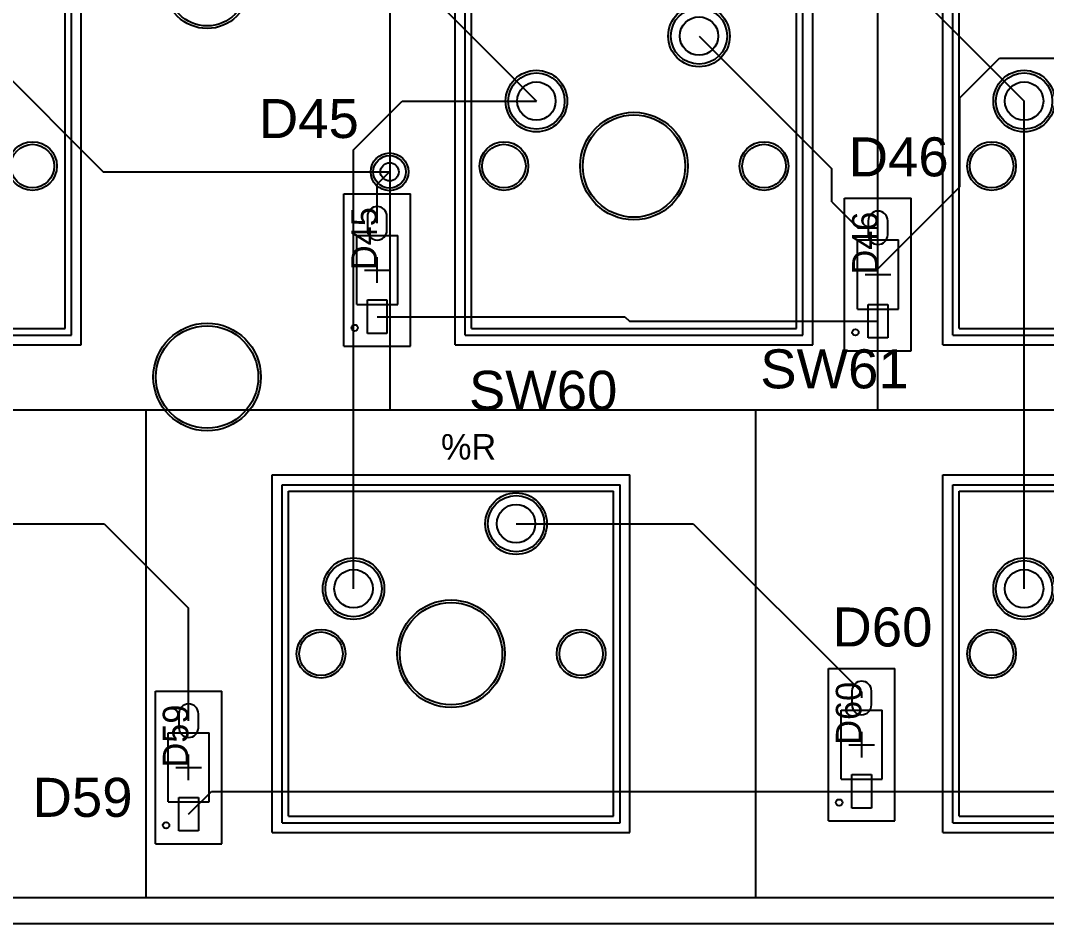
# Model space of a CAD drawing. Header units: millimetres. Extents: x 0 to 306, y 0 to 140.
# Drawn here: x 24.46 to 64.53, y 0 to 35.27 of the extents above; entities that cross this region are included whole.
import ezdxf

# ---------------------------------------------------------------- set-up
doc = ezdxf.new("R2010")
doc.units = ezdxf.units.MM
for name, color, linetype in [('BottomLayer', 5, 'Continuous'), ('BottomSolder', 6, 'Continuous'), ('Mechanical1', 6, 'Continuous'), ('Mechanical16', 56, 'Continuous'), ('Mechanical2', 216, 'Continuous'), ('Mechanical3', 76, 'Continuous'), ('Mechanical4', 56, 'Continuous'), ('Mechanical5', 56, 'Continuous'), ('Mechanical6', 56, 'Continuous'), ('MultiLayer', 9, 'Continuous'), ('PadHoleLayer', 156, 'Continuous'), ('TopLayer', 1, 'Continuous'), ('TopOverlay', 2, 'Continuous'), ('TopPaste', 8, 'Continuous'), ('TopSolder', 216, 'Continuous'), ('ViaHoleLayer', 16, 'Continuous')]:
    doc.layers.add(name, color=color, linetype=linetype)
doc.styles.add('Arial', font='arial.ttf', dxfattribs={"height": 0.2})

# ---------------------------------------------------------------- blocks, each defined once
blk = doc.blocks.new('SW_C______MX_1_50__PCB_10')
at = {"layer": 'BottomLayer'}
for centre, radius in [((0, 0), 1.1), ((-6.35, -2.54), 1.1), ((-2.54, -5.08), 2), ((-7.62, -5.08), 0.85), ((2.54, -5.08), 0.85)]:
    blk.add_circle(centre, radius, dxfattribs=at)
at = {"layer": 'BottomSolder'}
for centre, radius in [((0, 0), 1.202), ((-6.35, -2.54), 1.202), ((-2.54, -5.08), 2.102), ((-7.62, -5.08), 0.952), ((2.54, -5.08), 0.952)]:
    blk.add_circle(centre, radius, dxfattribs=at)
at = {"layer": 'Mechanical2'}
for p, q in [((-16.827, 4.445), (11.748, 4.445)), ((-16.827, -14.605), (-16.827, 4.445)), ((11.748, -14.605), (11.748, 4.445)), ((-16.827, -14.605), (11.748, -14.605))]:
    blk.add_line(p, q, dxfattribs=at)
at = {"layer": 'Mechanical4'}
for p, q in [((-9.14, -11.68), (-9.14, 1.52)), ((-9.14, 1.52), (4.06, 1.52)), ((4.06, -11.68), (4.06, 1.52)), ((-9.14, -11.68), (4.06, -11.68))]:
    blk.add_line(p, q, dxfattribs=at)
at = {"layer": 'Mechanical6'}
for p, q in [((-8.89, 1.27), (3.81, 1.27)), ((-8.89, -11.43), (-8.89, 1.27)), ((3.81, -11.43), (3.81, 1.27)), ((-8.89, -11.43), (3.81, -11.43))]:
    blk.add_line(p, q, dxfattribs=at)
at = {"layer": 'MultiLayer'}
for centre, radius in [((0, 0), 1.1), ((-6.35, -2.54), 1.1), ((-2.54, -5.08), 2), ((-7.62, -5.08), 0.85), ((2.54, -5.08), 0.85)]:
    blk.add_circle(centre, radius, dxfattribs=at)
at = {"layer": 'PadHoleLayer'}
for centre, radius in [((0, 0), 0.75), ((-6.35, -2.54), 0.75), ((-2.54, -5.08), 2), ((-7.62, -5.08), 0.85), ((2.54, -5.08), 0.85)]:
    blk.add_circle(centre, radius, dxfattribs=at)
at = {"layer": 'TopLayer'}
for centre, radius in [((0, 0), 1.1), ((-6.35, -2.54), 1.1), ((-2.54, -5.08), 2), ((-7.62, -5.08), 0.85), ((2.54, -5.08), 0.85)]:
    blk.add_circle(centre, radius, dxfattribs=at)
at = {"layer": 'TopOverlay'}
for p, q in [((-9.525, 1.905), (4.445, 1.905)), ((-9.525, -12.065), (-9.525, 1.905)), ((4.445, -12.065), (4.445, 1.905)), ((-9.525, -12.065), (4.445, -12.065))]:
    blk.add_line(p, q, dxfattribs=at)
at = {"layer": 'TopSolder'}
for centre, radius in [((0, 0), 1.202), ((-6.35, -2.54), 1.202), ((-2.54, -5.08), 2.102), ((-7.62, -5.08), 0.952), ((2.54, -5.08), 0.952)]:
    blk.add_circle(centre, radius, dxfattribs=at)
at = {"layer": 'Mechanical6'}
blk.add_text('%R', height=1, dxfattribs=at).set_placement((-2.933, 2.501))
blk = doc.blocks.new('SW_C______MX_1_25__PCB_11')
at = {"layer": 'BottomLayer'}
for centre, radius in [((0, 0), 1.1), ((-6.35, -2.54), 1.1), ((-2.54, -5.08), 2), ((-7.62, -5.08), 0.85), ((2.54, -5.08), 0.85)]:
    blk.add_circle(centre, radius, dxfattribs=at)
at = {"layer": 'BottomSolder'}
for centre, radius in [((0, 0), 1.202), ((-6.35, -2.54), 1.202), ((-2.54, -5.08), 2.102), ((-7.62, -5.08), 0.952), ((2.54, -5.08), 0.952)]:
    blk.add_circle(centre, radius, dxfattribs=at)
at = {"layer": 'Mechanical2'}
for p, q in [((-14.446, -14.605), (-14.446, 4.445)), ((-14.446, 4.445), (9.366, 4.445)), ((9.366, -14.605), (9.366, 4.445)), ((-14.446, -14.605), (9.366, -14.605))]:
    blk.add_line(p, q, dxfattribs=at)
at = {"layer": 'Mechanical4'}
for p, q in [((-9.14, 1.52), (4.06, 1.52)), ((-9.14, -11.68), (-9.14, 1.52)), ((4.06, -11.68), (4.06, 1.52)), ((-9.14, -11.68), (4.06, -11.68))]:
    blk.add_line(p, q, dxfattribs=at)
at = {"layer": 'Mechanical6'}
for p, q in [((-8.89, -11.43), (-8.89, 1.27)), ((-8.89, 1.27), (3.81, 1.27)), ((3.81, -11.43), (3.81, 1.27)), ((-8.89, -11.43), (3.81, -11.43))]:
    blk.add_line(p, q, dxfattribs=at)
at = {"layer": 'MultiLayer'}
for centre, radius in [((0, 0), 1.1), ((-6.35, -2.54), 1.1), ((-2.54, -5.08), 2), ((-7.62, -5.08), 0.85), ((2.54, -5.08), 0.85)]:
    blk.add_circle(centre, radius, dxfattribs=at)
at = {"layer": 'PadHoleLayer'}
for centre, radius in [((0, 0), 0.75), ((-6.35, -2.54), 0.75), ((-2.54, -5.08), 2), ((-7.62, -5.08), 0.85), ((2.54, -5.08), 0.85)]:
    blk.add_circle(centre, radius, dxfattribs=at)
at = {"layer": 'TopLayer'}
for centre, radius in [((0, 0), 1.1), ((-6.35, -2.54), 1.1), ((-2.54, -5.08), 2), ((-7.62, -5.08), 0.85), ((2.54, -5.08), 0.85)]:
    blk.add_circle(centre, radius, dxfattribs=at)
at = {"layer": 'TopOverlay'}
for p, q in [((-9.525, -12.065), (-9.525, 1.905)), ((-9.525, 1.905), (4.445, 1.905)), ((4.445, -12.065), (4.445, 1.905)), ((-9.525, -12.065), (4.445, -12.065))]:
    blk.add_line(p, q, dxfattribs=at)
at = {"layer": 'TopSolder'}
for centre, radius in [((0, 0), 1.202), ((-6.35, -2.54), 1.202), ((-2.54, -5.08), 2.102), ((-7.62, -5.08), 0.952), ((2.54, -5.08), 0.952)]:
    blk.add_circle(centre, radius, dxfattribs=at)
at = {"layer": 'Mechanical6'}
blk.add_text('%R', height=1, dxfattribs=at).set_placement((-2.933, 2.501))
blk = doc.blocks.new('SW_C______MX_1_50__PCB_12')
at = {"layer": 'BottomLayer'}
for centre, radius in [((0, 0), 1.1), ((-6.35, -2.54), 1.1), ((-2.54, -5.08), 2), ((-7.62, -5.08), 0.85), ((2.54, -5.08), 0.85)]:
    blk.add_circle(centre, radius, dxfattribs=at)
at = {"layer": 'BottomSolder'}
for centre, radius in [((0, 0), 1.202), ((-6.35, -2.54), 1.202), ((-2.54, -5.08), 2.102), ((-7.62, -5.08), 0.952), ((2.54, -5.08), 0.952)]:
    blk.add_circle(centre, radius, dxfattribs=at)
at = {"layer": 'Mechanical2'}
for p, q in [((-16.827, -14.605), (-16.827, 4.445)), ((-16.827, 4.445), (11.748, 4.445)), ((11.748, -14.605), (11.748, 4.445)), ((-16.827, -14.605), (11.748, -14.605))]:
    blk.add_line(p, q, dxfattribs=at)
at = {"layer": 'Mechanical4'}
for p, q in [((-9.14, 1.52), (4.06, 1.52)), ((-9.14, -11.68), (-9.14, 1.52)), ((4.06, -11.68), (4.06, 1.52)), ((-9.14, -11.68), (4.06, -11.68))]:
    blk.add_line(p, q, dxfattribs=at)
at = {"layer": 'Mechanical6'}
for p, q in [((-8.89, -11.43), (-8.89, 1.27)), ((-8.89, 1.27), (3.81, 1.27)), ((3.81, -11.43), (3.81, 1.27)), ((-8.89, -11.43), (3.81, -11.43))]:
    blk.add_line(p, q, dxfattribs=at)
at = {"layer": 'MultiLayer'}
for centre, radius in [((0, 0), 1.1), ((-6.35, -2.54), 1.1), ((-2.54, -5.08), 2), ((-7.62, -5.08), 0.85), ((2.54, -5.08), 0.85)]:
    blk.add_circle(centre, radius, dxfattribs=at)
at = {"layer": 'PadHoleLayer'}
for centre, radius in [((0, 0), 0.75), ((-6.35, -2.54), 0.75), ((-2.54, -5.08), 2), ((-7.62, -5.08), 0.85), ((2.54, -5.08), 0.85)]:
    blk.add_circle(centre, radius, dxfattribs=at)
at = {"layer": 'TopLayer'}
for centre, radius in [((0, 0), 1.1), ((-6.35, -2.54), 1.1), ((-2.54, -5.08), 2), ((-7.62, -5.08), 0.85), ((2.54, -5.08), 0.85)]:
    blk.add_circle(centre, radius, dxfattribs=at)
at = {"layer": 'TopOverlay'}
for p, q in [((-9.525, -12.065), (-9.525, 1.905)), ((-9.525, 1.905), (4.445, 1.905)), ((4.445, -12.065), (4.445, 1.905)), ((-9.525, -12.065), (4.445, -12.065))]:
    blk.add_line(p, q, dxfattribs=at)
at = {"layer": 'TopSolder'}
for centre, radius in [((0, 0), 1.202), ((-6.35, -2.54), 1.202), ((-2.54, -5.08), 2.102), ((-7.62, -5.08), 0.952), ((2.54, -5.08), 0.952)]:
    blk.add_circle(centre, radius, dxfattribs=at)
at = {"layer": 'Mechanical6'}
blk.add_text('%R', height=1, dxfattribs=at).set_placement((-2.933, 2.501))
blk = doc.blocks.new('SW_C______MX_1_00__PCB_24')
at = {"layer": 'BottomLayer'}
for centre, radius in [((0, 0), 1.1), ((-6.35, -2.54), 1.1), ((-2.54, -5.08), 2), ((-7.62, -5.08), 0.85), ((2.54, -5.08), 0.85)]:
    blk.add_circle(centre, radius, dxfattribs=at)
at = {"layer": 'BottomSolder'}
for centre, radius in [((0, 0), 1.202), ((-6.35, -2.54), 1.202), ((-2.54, -5.08), 2.102), ((-7.62, -5.08), 0.952), ((2.54, -5.08), 0.952)]:
    blk.add_circle(centre, radius, dxfattribs=at)
at = {"layer": 'Mechanical2'}
for p, q in [((-12.065, 4.445), (6.985, 4.445)), ((-12.065, -14.605), (-12.065, 4.445)), ((6.985, -14.605), (6.985, 4.445)), ((-12.065, -14.605), (6.985, -14.605))]:
    blk.add_line(p, q, dxfattribs=at)
at = {"layer": 'Mechanical4'}
for p, q in [((-9.14, -11.68), (-9.14, 1.52)), ((-9.14, 1.52), (4.06, 1.52)), ((4.06, -11.68), (4.06, 1.52)), ((-9.14, -11.68), (4.06, -11.68))]:
    blk.add_line(p, q, dxfattribs=at)
at = {"layer": 'Mechanical6'}
for p, q in [((-8.89, 1.27), (3.81, 1.27)), ((-8.89, -11.43), (-8.89, 1.27)), ((3.81, -11.43), (3.81, 1.27)), ((-8.89, -11.43), (3.81, -11.43))]:
    blk.add_line(p, q, dxfattribs=at)
at = {"layer": 'MultiLayer'}
for centre, radius in [((0, 0), 1.1), ((-6.35, -2.54), 1.1), ((-2.54, -5.08), 2), ((-7.62, -5.08), 0.85), ((2.54, -5.08), 0.85)]:
    blk.add_circle(centre, radius, dxfattribs=at)
at = {"layer": 'PadHoleLayer'}
for centre, radius in [((0, 0), 0.75), ((-6.35, -2.54), 0.75), ((-2.54, -5.08), 2), ((-7.62, -5.08), 0.85), ((2.54, -5.08), 0.85)]:
    blk.add_circle(centre, radius, dxfattribs=at)
at = {"layer": 'TopLayer'}
for centre, radius in [((0, 0), 1.1), ((-6.35, -2.54), 1.1), ((-2.54, -5.08), 2), ((-7.62, -5.08), 0.85), ((2.54, -5.08), 0.85)]:
    blk.add_circle(centre, radius, dxfattribs=at)
at = {"layer": 'TopOverlay'}
for p, q in [((-9.525, 1.905), (4.445, 1.905)), ((-9.525, -12.065), (-9.525, 1.905)), ((4.445, -12.065), (4.445, 1.905)), ((-9.525, -12.065), (4.445, -12.065))]:
    blk.add_line(p, q, dxfattribs=at)
at = {"layer": 'TopSolder'}
for centre, radius in [((0, 0), 1.202), ((-6.35, -2.54), 1.202), ((-2.54, -5.08), 2.102), ((-7.62, -5.08), 0.952), ((2.54, -5.08), 0.952)]:
    blk.add_circle(centre, radius, dxfattribs=at)
at = {"layer": 'Mechanical6'}
blk.add_text('%R', height=1, dxfattribs=at).set_placement((-2.933, 2.501))
blk = doc.blocks.new('SW_C______MX_1_00__PCB_25')
at = {"layer": 'BottomLayer'}
for centre, radius in [((0, 0), 1.1), ((-6.35, -2.54), 1.1), ((-2.54, -5.08), 2), ((-7.62, -5.08), 0.85), ((2.54, -5.08), 0.85)]:
    blk.add_circle(centre, radius, dxfattribs=at)
at = {"layer": 'BottomSolder'}
for centre, radius in [((0, 0), 1.202), ((-6.35, -2.54), 1.202), ((-2.54, -5.08), 2.102), ((-7.62, -5.08), 0.952), ((2.54, -5.08), 0.952)]:
    blk.add_circle(centre, radius, dxfattribs=at)
at = {"layer": 'Mechanical2'}
for p, q in [((-12.065, 4.445), (6.985, 4.445)), ((-12.065, -14.605), (-12.065, 4.445)), ((6.985, -14.605), (6.985, 4.445)), ((-12.065, -14.605), (6.985, -14.605))]:
    blk.add_line(p, q, dxfattribs=at)
at = {"layer": 'Mechanical4'}
for p, q in [((-9.14, -11.68), (-9.14, 1.52)), ((-9.14, 1.52), (4.06, 1.52)), ((4.06, -11.68), (4.06, 1.52)), ((-9.14, -11.68), (4.06, -11.68))]:
    blk.add_line(p, q, dxfattribs=at)
at = {"layer": 'Mechanical6'}
for p, q in [((-8.89, 1.27), (3.81, 1.27)), ((-8.89, -11.43), (-8.89, 1.27)), ((3.81, -11.43), (3.81, 1.27)), ((-8.89, -11.43), (3.81, -11.43))]:
    blk.add_line(p, q, dxfattribs=at)
at = {"layer": 'MultiLayer'}
for centre, radius in [((0, 0), 1.1), ((-6.35, -2.54), 1.1), ((-2.54, -5.08), 2), ((-7.62, -5.08), 0.85), ((2.54, -5.08), 0.85)]:
    blk.add_circle(centre, radius, dxfattribs=at)
at = {"layer": 'PadHoleLayer'}
for centre, radius in [((0, 0), 0.75), ((-6.35, -2.54), 0.75), ((-2.54, -5.08), 2), ((-7.62, -5.08), 0.85), ((2.54, -5.08), 0.85)]:
    blk.add_circle(centre, radius, dxfattribs=at)
at = {"layer": 'TopLayer'}
for centre, radius in [((0, 0), 1.1), ((-6.35, -2.54), 1.1), ((-2.54, -5.08), 2), ((-7.62, -5.08), 0.85), ((2.54, -5.08), 0.85)]:
    blk.add_circle(centre, radius, dxfattribs=at)
at = {"layer": 'TopOverlay'}
for p, q in [((-9.525, 1.905), (4.445, 1.905)), ((-9.525, -12.065), (-9.525, 1.905)), ((4.445, -12.065), (4.445, 1.905)), ((-9.525, -12.065), (4.445, -12.065))]:
    blk.add_line(p, q, dxfattribs=at)
at = {"layer": 'TopSolder'}
for centre, radius in [((0, 0), 1.202), ((-6.35, -2.54), 1.202), ((-2.54, -5.08), 2.102), ((-7.62, -5.08), 0.952), ((2.54, -5.08), 0.952)]:
    blk.add_circle(centre, radius, dxfattribs=at)
at = {"layer": 'Mechanical6'}
blk.add_text('%R', height=1, dxfattribs=at).set_placement((-2.933, 2.501))
blk = doc.blocks.new('SW_C______MX_2_00__PCB_26')
at = {"layer": 'BottomLayer'}
for centre, radius in [((-14.44, 1.92), 1.525), ((9.36, 1.92), 1.525), ((0, 0), 1.1), ((-6.35, -2.54), 1.1), ((-2.54, -5.08), 2), ((-7.62, -5.08), 0.85), ((2.54, -5.08), 0.85), ((-14.44, -13.32), 2), ((9.36, -13.32), 2)]:
    blk.add_circle(centre, radius, dxfattribs=at)
at = {"layer": 'BottomSolder'}
for centre, radius in [((-14.44, 1.92), 1.627), ((9.36, 1.92), 1.627), ((0, 0), 1.202), ((-6.35, -2.54), 1.202), ((-2.54, -5.08), 2.102), ((-7.62, -5.08), 0.952), ((2.54, -5.08), 0.952), ((-14.44, -13.32), 2.102), ((9.36, -13.32), 2.102)]:
    blk.add_circle(centre, radius, dxfattribs=at)
at = {"layer": 'Mechanical2'}
for p, q in [((-21.59, -14.605), (-21.59, 4.445)), ((-21.59, 4.445), (16.51, 4.445)), ((16.51, -14.605), (16.51, 4.445)), ((-21.59, -14.605), (16.51, -14.605))]:
    blk.add_line(p, q, dxfattribs=at)
at = {"layer": 'Mechanical4'}
for p, q in [((-9.14, 1.52), (4.06, 1.52)), ((-9.14, -11.68), (-9.14, 1.52)), ((4.06, -11.68), (4.06, 1.52)), ((-9.14, -11.68), (4.06, -11.68))]:
    blk.add_line(p, q, dxfattribs=at)
at = {"layer": 'Mechanical6'}
for p, q in [((-8.89, -11.43), (-8.89, 1.27)), ((-8.89, 1.27), (3.81, 1.27)), ((3.81, -11.43), (3.81, 1.27)), ((-8.89, -11.43), (3.81, -11.43))]:
    blk.add_line(p, q, dxfattribs=at)
at = {"layer": 'MultiLayer'}
for centre, radius in [((-14.44, 1.92), 1.525), ((9.36, 1.92), 1.525), ((0, 0), 1.1), ((-6.35, -2.54), 1.1), ((-2.54, -5.08), 2), ((-7.62, -5.08), 0.85), ((2.54, -5.08), 0.85), ((-14.44, -13.32), 2), ((9.36, -13.32), 2)]:
    blk.add_circle(centre, radius, dxfattribs=at)
at = {"layer": 'PadHoleLayer'}
for centre, radius in [((-14.44, 1.92), 1.525), ((9.36, 1.92), 1.525), ((0, 0), 0.75), ((-6.35, -2.54), 0.75), ((-2.54, -5.08), 2), ((-7.62, -5.08), 0.85), ((2.54, -5.08), 0.85), ((-14.44, -13.32), 2), ((9.36, -13.32), 2)]:
    blk.add_circle(centre, radius, dxfattribs=at)
at = {"layer": 'TopLayer'}
for centre, radius in [((-14.44, 1.92), 1.525), ((9.36, 1.92), 1.525), ((0, 0), 1.1), ((-6.35, -2.54), 1.1), ((-2.54, -5.08), 2), ((-7.62, -5.08), 0.85), ((2.54, -5.08), 0.85), ((-14.44, -13.32), 2), ((9.36, -13.32), 2)]:
    blk.add_circle(centre, radius, dxfattribs=at)
at = {"layer": 'TopOverlay'}
for p, q in [((-9.525, -12.065), (-9.525, 1.905)), ((-9.525, 1.905), (4.445, 1.905)), ((4.445, -12.065), (4.445, 1.905)), ((-9.525, -12.065), (4.445, -12.065))]:
    blk.add_line(p, q, dxfattribs=at)
at = {"layer": 'TopSolder'}
for centre, radius in [((-14.44, 1.92), 1.627), ((9.36, 1.92), 1.627), ((0, 0), 1.202), ((-6.35, -2.54), 1.202), ((-2.54, -5.08), 2.102), ((-7.62, -5.08), 0.952), ((2.54, -5.08), 0.952), ((-14.44, -13.32), 2.102), ((9.36, -13.32), 2.102)]:
    blk.add_circle(centre, radius, dxfattribs=at)
at = {"layer": 'Mechanical6'}
blk.add_text('%R', height=1, dxfattribs=at).set_placement((-2.933, 2.501))
blk = doc.blocks.new('FP_SOD_123_IPC_A_88')
at = {"layer": 'Mechanical16'}
for p, q in [((0, 0.5), (0, -0.5)), ((-0.5, 0), (0.5, 0))]:
    blk.add_line(p, q, dxfattribs=at)
at = {"layer": 'Mechanical2'}
for p, q in [((-1.35, 0.8), (1.35, 0.8)), ((-1.35, 0.8), (-1.35, -0.8)), ((1.35, 0.8), (1.35, -0.8)), ((-1.35, -0.8), (1.35, -0.8))]:
    blk.add_line(p, q, dxfattribs=at)
at = {"layer": 'Mechanical3'}
for p, q in [((-2.979, 1.3), (2.979, 1.3)), ((-2.979, 1.3), (-2.979, -1.3)), ((2.979, 1.3), (2.979, -1.3)), ((-2.979, -1.3), (2.979, -1.3))]:
    blk.add_line(p, q, dxfattribs=at)
at = {"layer": 'Mechanical5'}
for p, q in [((-2.979, 1.3), (2.979, 1.3)), ((-2.979, 1.3), (-2.979, -1.3)), ((2.979, 1.3), (2.979, -1.3)), ((-2.979, -1.3), (2.979, -1.3))]:
    blk.add_line(p, q, dxfattribs=at)
at = {"layer": 'TopLayer'}
for p, q in [((-2.479, 0.381), (-1.171, 0.381)), ((-2.479, -0.381), (-2.479, 0.381)), ((-1.171, 0.381), (-1.171, -0.381)), ((2.098, 0.381), (1.552, 0.381)), ((-1.171, -0.381), (-2.479, -0.381)), ((1.552, -0.381), (2.098, -0.381))]:
    blk.add_line(p, q, dxfattribs=at)
for centre, start, end in [((1.552, 0), 90, 270), ((2.098, 0), 270, 90)]:
    blk.add_arc(centre, 0.381, start, end, dxfattribs=at)
at = {"layer": 'TopOverlay'}
for p, q in [((-1.35, 0.8), (-1.35, 0.72)), ((-1.35, 0.8), (1.35, 0.8)), ((1.35, 0.8), (1.35, 0.72)), ((-1.35, -0.72), (-1.35, -0.8)), ((-1.35, -0.8), (1.35, -0.8)), ((1.35, -0.72), (1.35, -0.8))]:
    blk.add_line(p, q, dxfattribs=at)
blk.add_circle((-2.261, 0.881), 0.125, dxfattribs=at)
at = {"layer": 'TopPaste'}
for p, q in [((-2.479, 0.381), (-1.171, 0.381)), ((-2.479, -0.381), (-2.479, 0.381)), ((-1.171, 0.381), (-1.171, -0.381)), ((2.098, 0.381), (1.552, 0.381)), ((-1.171, -0.381), (-2.479, -0.381)), ((1.552, -0.381), (2.098, -0.381))]:
    blk.add_line(p, q, dxfattribs=at)
for centre, start, end in [((1.552, 0), 90, 270), ((2.098, 0), 270, 90)]:
    blk.add_arc(centre, 0.381, start, end, dxfattribs=at)
at = {"layer": 'TopSolder'}
for p, q in [((-2.479, 0.381), (-1.171, 0.381)), ((-2.479, -0.381), (-2.479, 0.381)), ((-1.171, 0.381), (-1.171, -0.381)), ((2.098, 0.381), (1.552, 0.381)), ((-1.171, -0.381), (-2.479, -0.381)), ((1.552, -0.381), (2.098, -0.381))]:
    blk.add_line(p, q, dxfattribs=at)
for centre, start, end in [((1.552, 0), 90, 270), ((2.098, 0), 270, 90)]:
    blk.add_arc(centre, 0.381, start, end, dxfattribs=at)
at = {"layer": 'Mechanical5'}
blk.add_text('D60', height=1, dxfattribs=at).set_placement((0, 0.011))
blk = doc.blocks.new('FP_SOD_123_IPC_A_89')
at = {"layer": 'Mechanical16'}
for p, q in [((0, 0.5), (0, -0.5)), ((-0.5, 0), (0.5, 0))]:
    blk.add_line(p, q, dxfattribs=at)
at = {"layer": 'Mechanical2'}
for p, q in [((-1.35, 0.8), (-1.35, -0.8)), ((-1.35, 0.8), (1.35, 0.8)), ((1.35, 0.8), (1.35, -0.8)), ((-1.35, -0.8), (1.35, -0.8))]:
    blk.add_line(p, q, dxfattribs=at)
at = {"layer": 'Mechanical3'}
for p, q in [((-2.979, 1.3), (-2.979, -1.3)), ((-2.979, 1.3), (2.979, 1.3)), ((2.979, 1.3), (2.979, -1.3)), ((-2.979, -1.3), (2.979, -1.3))]:
    blk.add_line(p, q, dxfattribs=at)
at = {"layer": 'Mechanical5'}
for p, q in [((-2.979, 1.3), (-2.979, -1.3)), ((-2.979, 1.3), (2.979, 1.3)), ((2.979, 1.3), (2.979, -1.3)), ((-2.979, -1.3), (2.979, -1.3))]:
    blk.add_line(p, q, dxfattribs=at)
at = {"layer": 'TopLayer'}
for p, q in [((-2.479, 0.381), (-1.171, 0.381)), ((-2.479, -0.381), (-2.479, 0.381)), ((-1.171, 0.381), (-1.171, -0.381)), ((2.098, 0.381), (1.552, 0.381)), ((-1.171, -0.381), (-2.479, -0.381)), ((1.552, -0.381), (2.098, -0.381))]:
    blk.add_line(p, q, dxfattribs=at)
for centre, start, end in [((1.552, 0), 90, 270), ((2.098, 0), 270, 90)]:
    blk.add_arc(centre, 0.381, start, end, dxfattribs=at)
at = {"layer": 'TopOverlay'}
for p, q in [((-1.35, 0.8), (1.35, 0.8)), ((-1.35, 0.8), (-1.35, 0.72)), ((1.35, 0.8), (1.35, 0.72)), ((-1.35, -0.72), (-1.35, -0.8)), ((-1.35, -0.8), (1.35, -0.8)), ((1.35, -0.72), (1.35, -0.8))]:
    blk.add_line(p, q, dxfattribs=at)
blk.add_circle((-2.261, 0.881), 0.125, dxfattribs=at)
at = {"layer": 'TopPaste'}
for p, q in [((-2.479, 0.381), (-1.171, 0.381)), ((-2.479, -0.381), (-2.479, 0.381)), ((-1.171, 0.381), (-1.171, -0.381)), ((2.098, 0.381), (1.552, 0.381)), ((-1.171, -0.381), (-2.479, -0.381)), ((1.552, -0.381), (2.098, -0.381))]:
    blk.add_line(p, q, dxfattribs=at)
for centre, start, end in [((1.552, 0), 90, 270), ((2.098, 0), 270, 90)]:
    blk.add_arc(centre, 0.381, start, end, dxfattribs=at)
at = {"layer": 'TopSolder'}
for p, q in [((-2.479, 0.381), (-1.171, 0.381)), ((-2.479, -0.381), (-2.479, 0.381)), ((-1.171, 0.381), (-1.171, -0.381)), ((2.098, 0.381), (1.552, 0.381)), ((-1.171, -0.381), (-2.479, -0.381)), ((1.552, -0.381), (2.098, -0.381))]:
    blk.add_line(p, q, dxfattribs=at)
for centre, start, end in [((1.552, 0), 90, 270), ((2.098, 0), 270, 90)]:
    blk.add_arc(centre, 0.381, start, end, dxfattribs=at)
at = {"layer": 'Mechanical5'}
blk.add_text('D59', height=1, dxfattribs=at).set_placement((0, 0.011))
blk = doc.blocks.new('FP_SOD_123_IPC_A_102')
at = {"layer": 'Mechanical16'}
for p, q in [((0, 0.5), (0, -0.5)), ((-0.5, 0), (0.5, 0))]:
    blk.add_line(p, q, dxfattribs=at)
at = {"layer": 'Mechanical2'}
for p, q in [((-1.35, 0.8), (1.35, 0.8)), ((-1.35, 0.8), (-1.35, -0.8)), ((1.35, 0.8), (1.35, -0.8)), ((-1.35, -0.8), (1.35, -0.8))]:
    blk.add_line(p, q, dxfattribs=at)
at = {"layer": 'Mechanical3'}
for p, q in [((-2.979, 1.3), (2.979, 1.3)), ((-2.979, 1.3), (-2.979, -1.3)), ((2.979, 1.3), (2.979, -1.3)), ((-2.979, -1.3), (2.979, -1.3))]:
    blk.add_line(p, q, dxfattribs=at)
at = {"layer": 'Mechanical5'}
for p, q in [((-2.979, 1.3), (2.979, 1.3)), ((-2.979, 1.3), (-2.979, -1.3)), ((2.979, 1.3), (2.979, -1.3)), ((-2.979, -1.3), (2.979, -1.3))]:
    blk.add_line(p, q, dxfattribs=at)
at = {"layer": 'TopLayer'}
for p, q in [((-2.479, 0.381), (-1.171, 0.381)), ((-2.479, -0.381), (-2.479, 0.381)), ((-1.171, 0.381), (-1.171, -0.381)), ((2.098, 0.381), (1.552, 0.381)), ((-1.171, -0.381), (-2.479, -0.381)), ((1.552, -0.381), (2.098, -0.381))]:
    blk.add_line(p, q, dxfattribs=at)
for centre, start, end in [((1.552, 0), 90, 270), ((2.098, 0), 270, 90)]:
    blk.add_arc(centre, 0.381, start, end, dxfattribs=at)
at = {"layer": 'TopOverlay'}
for p, q in [((-1.35, 0.8), (-1.35, 0.72)), ((-1.35, 0.8), (1.35, 0.8)), ((1.35, 0.8), (1.35, 0.72)), ((-1.35, -0.72), (-1.35, -0.8)), ((-1.35, -0.8), (1.35, -0.8)), ((1.35, -0.72), (1.35, -0.8))]:
    blk.add_line(p, q, dxfattribs=at)
blk.add_circle((-2.261, 0.881), 0.125, dxfattribs=at)
at = {"layer": 'TopPaste'}
for p, q in [((-2.479, 0.381), (-1.171, 0.381)), ((-2.479, -0.381), (-2.479, 0.381)), ((-1.171, 0.381), (-1.171, -0.381)), ((2.098, 0.381), (1.552, 0.381)), ((-1.171, -0.381), (-2.479, -0.381)), ((1.552, -0.381), (2.098, -0.381))]:
    blk.add_line(p, q, dxfattribs=at)
for centre, start, end in [((1.552, 0), 90, 270), ((2.098, 0), 270, 90)]:
    blk.add_arc(centre, 0.381, start, end, dxfattribs=at)
at = {"layer": 'TopSolder'}
for p, q in [((-2.479, 0.381), (-1.171, 0.381)), ((-2.479, -0.381), (-2.479, 0.381)), ((-1.171, 0.381), (-1.171, -0.381)), ((2.098, 0.381), (1.552, 0.381)), ((-1.171, -0.381), (-2.479, -0.381)), ((1.552, -0.381), (2.098, -0.381))]:
    blk.add_line(p, q, dxfattribs=at)
for centre, start, end in [((1.552, 0), 90, 270), ((2.098, 0), 270, 90)]:
    blk.add_arc(centre, 0.381, start, end, dxfattribs=at)
at = {"layer": 'Mechanical5'}
blk.add_text('D46', height=1, dxfattribs=at).set_placement((0, 0.011))
blk = doc.blocks.new('FP_SOD_123_IPC_A_103')
at = {"layer": 'Mechanical16'}
for p, q in [((0, 0.5), (0, -0.5)), ((-0.5, 0), (0.5, 0))]:
    blk.add_line(p, q, dxfattribs=at)
at = {"layer": 'Mechanical2'}
for p, q in [((-1.35, 0.8), (-1.35, -0.8)), ((-1.35, 0.8), (1.35, 0.8)), ((1.35, 0.8), (1.35, -0.8)), ((-1.35, -0.8), (1.35, -0.8))]:
    blk.add_line(p, q, dxfattribs=at)
at = {"layer": 'Mechanical3'}
for p, q in [((-2.979, 1.3), (-2.979, -1.3)), ((-2.979, 1.3), (2.979, 1.3)), ((2.979, 1.3), (2.979, -1.3)), ((-2.979, -1.3), (2.979, -1.3))]:
    blk.add_line(p, q, dxfattribs=at)
at = {"layer": 'Mechanical5'}
for p, q in [((-2.979, 1.3), (-2.979, -1.3)), ((-2.979, 1.3), (2.979, 1.3)), ((2.979, 1.3), (2.979, -1.3)), ((-2.979, -1.3), (2.979, -1.3))]:
    blk.add_line(p, q, dxfattribs=at)
at = {"layer": 'TopLayer'}
for p, q in [((-2.479, 0.381), (-1.171, 0.381)), ((-2.479, -0.381), (-2.479, 0.381)), ((-1.171, 0.381), (-1.171, -0.381)), ((2.098, 0.381), (1.552, 0.381)), ((-1.171, -0.381), (-2.479, -0.381)), ((1.552, -0.381), (2.098, -0.381))]:
    blk.add_line(p, q, dxfattribs=at)
for centre, start, end in [((1.552, 0), 90, 270), ((2.098, 0), 270, 90)]:
    blk.add_arc(centre, 0.381, start, end, dxfattribs=at)
at = {"layer": 'TopOverlay'}
for p, q in [((-1.35, 0.8), (1.35, 0.8)), ((-1.35, 0.8), (-1.35, 0.72)), ((1.35, 0.8), (1.35, 0.72)), ((-1.35, -0.72), (-1.35, -0.8)), ((-1.35, -0.8), (1.35, -0.8)), ((1.35, -0.72), (1.35, -0.8))]:
    blk.add_line(p, q, dxfattribs=at)
blk.add_circle((-2.261, 0.881), 0.125, dxfattribs=at)
at = {"layer": 'TopPaste'}
for p, q in [((-2.479, 0.381), (-1.171, 0.381)), ((-2.479, -0.381), (-2.479, 0.381)), ((-1.171, 0.381), (-1.171, -0.381)), ((2.098, 0.381), (1.552, 0.381)), ((-1.171, -0.381), (-2.479, -0.381)), ((1.552, -0.381), (2.098, -0.381))]:
    blk.add_line(p, q, dxfattribs=at)
for centre, start, end in [((1.552, 0), 90, 270), ((2.098, 0), 270, 90)]:
    blk.add_arc(centre, 0.381, start, end, dxfattribs=at)
at = {"layer": 'TopSolder'}
for p, q in [((-2.479, 0.381), (-1.171, 0.381)), ((-2.479, -0.381), (-2.479, 0.381)), ((-1.171, 0.381), (-1.171, -0.381)), ((2.098, 0.381), (1.552, 0.381)), ((-1.171, -0.381), (-2.479, -0.381)), ((1.552, -0.381), (2.098, -0.381))]:
    blk.add_line(p, q, dxfattribs=at)
for centre, start, end in [((1.552, 0), 90, 270), ((2.098, 0), 270, 90)]:
    blk.add_arc(centre, 0.381, start, end, dxfattribs=at)
at = {"layer": 'Mechanical5'}
blk.add_text('D45', height=1, dxfattribs=at).set_placement((0, 0.011))

msp = doc.modelspace()

# ---------------------------------------------------------------- linework, layer by layer
at = {"layer": 'BottomLayer'}
for p, q in [((39.844, 36.889), (44.606, 32.127)), ((58.892, 36.889), (63.655, 32.127)), ((22.383, 34.667), (27.687, 29.362)), ((27.687, 29.362), (38.87, 29.362))]:
    msp.add_line(p, q, dxfattribs=at)
msp.add_circle((38.87, 29.362), 0.635, dxfattribs=at)
at = {"layer": 'BottomSolder'}
msp.add_circle((38.87, 29.362), 0.737, dxfattribs=at)
at = {"layer": 'Mechanical1'}
msp.add_line((0, 0), (306.368, 0), dxfattribs=at)
at = {"layer": 'TopLayer'}
for p, q in [((50.956, 34.667), (56.142, 29.481)), ((61.146, 32.258), (62.695, 33.807)), ((62.695, 33.807), (67.039, 33.807)), ((37.462, 30.226), (39.364, 32.127)), ((39.364, 32.127), (44.606, 32.127)), ((61.146, 28.778), (61.146, 32.258)), ((63.655, 13.078), (63.655, 32.127)), ((37.462, 13.078), (37.462, 30.226)), ((38.387, 28.88), (38.87, 29.362)), ((56.142, 28.194), (56.142, 29.481)), ((38.387, 27.352), (38.387, 28.88)), ((57.945, 25.578), (61.146, 28.778)), ((56.142, 28.194), (57.158, 27.178)), ((57.158, 27.178), (57.945, 27.178)), ((57.945, 23.528), (57.945, 25.578)), ((38.387, 23.702), (48.065, 23.702)), ((48.065, 23.702), (48.239, 23.528)), ((48.239, 23.528), (57.945, 23.528)), ((17.62, 15.618), (27.722, 15.618)), ((27.722, 15.618), (31.021, 12.319)), ((43.812, 15.618), (50.734, 15.618)), ((50.734, 15.618), (57.31, 9.042)), ((31.021, 7.921), (31.021, 12.319)), ((57.31, 8.81), (57.31, 9.042)), ((31.021, 4.271), (31.91, 5.16)), ((31.91, 5.16), (57.31, 5.16)), ((57.31, 5.16), (79.535, 5.16))]:
    msp.add_line(p, q, dxfattribs=at)
msp.add_circle((38.87, 29.362), 0.635, dxfattribs=at)
at = {"layer": 'TopSolder'}
msp.add_circle((38.87, 29.362), 0.737, dxfattribs=at)
at = {"layer": 'ViaHoleLayer'}
msp.add_circle((38.87, 29.362), 0.356, dxfattribs=at)

# ---------------------------------------------------------------- block references
for name, p in [('SW_C______MX_2_00__PCB_26', (22.383, 34.667)), ('SW_C______MX_1_00__PCB_25', (50.956, 34.667)), ('SW_C______MX_1_00__PCB_24', (70.005, 34.667)), ('SW_C______MX_1_50__PCB_12', (17.62, 15.618)), ('SW_C______MX_1_25__PCB_11', (43.812, 15.618)), ('SW_C______MX_1_50__PCB_10', (70.005, 15.618))]:
    msp.add_blockref(name, p)
at = {"rotation": 90}
for name, p in [('FP_SOD_123_IPC_A_103', (38.387, 25.527)), ('FP_SOD_123_IPC_A_102', (57.945, 25.353)), ('FP_SOD_123_IPC_A_88', (57.31, 6.985)), ('FP_SOD_123_IPC_A_89', (31.021, 6.096))]:
    msp.add_blockref(name, p, dxfattribs=at)

# ---------------------------------------------------------------- texts
at = {"layer": 'TopOverlay', "style": 'Arial'}
for s, p in [('D45', (33.765, 30.683)), ('D46', (56.802, 29.185)), ('SW61', (53.348, 20.904)), ('SW60', (41.97, 20.066)), ('D60', (56.167, 10.82)), ('D59', (24.926, 4.166))]:
    msp.add_text(s, height=1.524, dxfattribs=at).set_placement(p)

doc.saveas('drawing.dxf')
